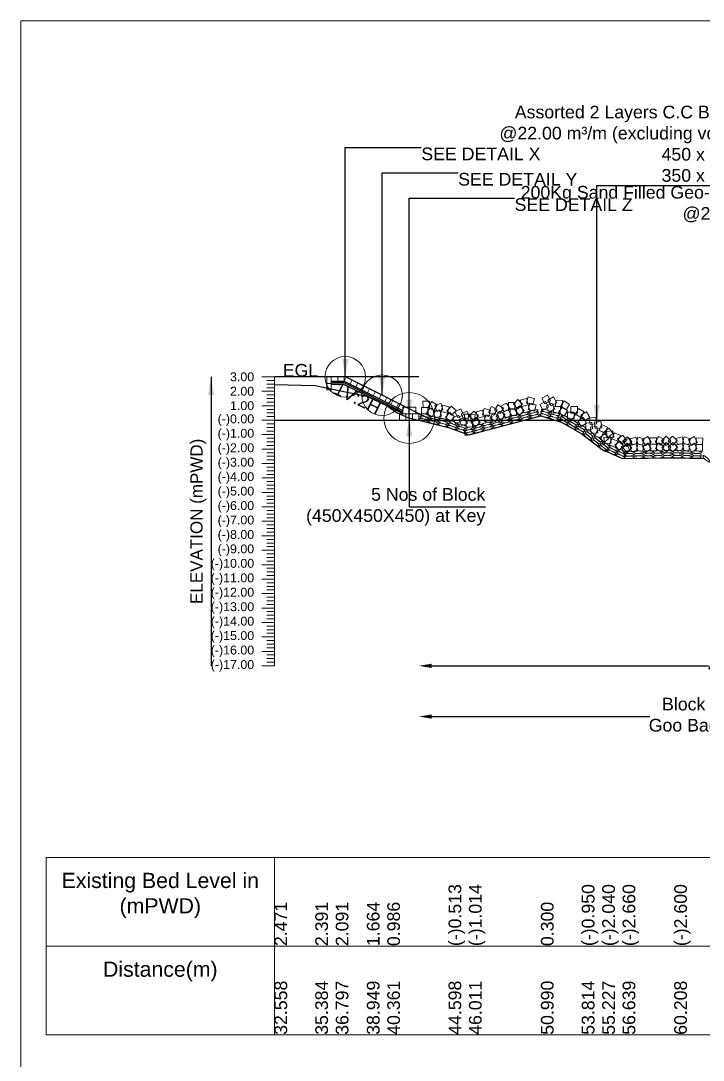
# Model space of a CAD drawing. Header units: inches. Extents: x 66615 to 414904, y -29123 to 90068.
# Drawn here: x 234561 to 237251, y 28355 to 32455 of the extents above; entities that cross this region are included whole.
import ezdxf

# ---------------------------------------------------------------- set-up
doc = ezdxf.new("R2010")
doc.units = ezdxf.units.IN
doc.header["$LTSCALE"] = 7
doc.header["$MEASUREMENT"] = 0
doc.header["$PDMODE"] = 3
for name, color, linetype, lineweight in [('Cross section Data Border', 7, 'Continuous', 9), ('Cross Section Labels', 7, 'Continuous', 9), ('Existing_Bed_Level for Xsection', 7, 'Continuous', 25), ('Long Section Labels', 7, 'Continuous', 9)]:
    doc.layers.add(name, color=color, linetype=linetype, lineweight=lineweight)
doc.styles.get("Standard").update_dxf_attribs({"font": 'arial.ttf'})
doc.dimstyles.new('Appron Lebeling Style', dxfattribs={"dimtxt": 50, "dimasz": 50, "dimexe": 0.18, "dimexo": 0.0625, "dimgap": 0.09, "dimtad": 0, "dimtih": 1, "dimtoh": 1, "dimdec": 4, "dimzin": 0, "dimdsep": 46, "dimtxsty": 'Standard', "dimcen": 0.09, "dimse1": 1, "dimse2": 1, "dimadec": 0, "dimazin": 0, "dimtfac": 1, "dimtdec": 4, "dimtofl": 0, "dimtmove": 0, "dimatfit": 3, "dimfxl": 1, "dimtolj": 1, "dimtzin": 0, "dimarcsym": 0})
doc.dimstyles.get("Standard").update_dxf_attribs({"dimtxt": 0.18, "dimasz": 0.18, "dimexe": 0.18, "dimexo": 0.0625, "dimgap": 0.09, "dimtad": 0, "dimtih": 1, "dimtoh": 1, "dimdec": 4, "dimzin": 0, "dimdsep": 46, "dimtxsty": 'Standard', "dimcen": 0.09, "dimadec": 0, "dimazin": 0, "dimtfac": 1, "dimtdec": 4, "dimtofl": 0, "dimtmove": 0, "dimatfit": 3, "dimfxl": 1, "dimtolj": 1, "dimtzin": 0, "dimarcsym": 0})

# ---------------------------------------------------------------- blocks, each defined once
blk = doc.blocks.new('*D13')
at = {"layer": 'Cross Section Labels', "color": 0, "lineweight": -2, "transparency": 16777216}
for p, q in [((236180.7, 29910.4), (237272.5, 29910.4)), ((238611.5, 29910.4), (237519.7, 29910.4))]:
    blk.add_line(p, q, dxfattribs=at)
at = {"layer": 'Cross Section Labels', "color": 0, "transparency": 16777216}
for points in [[(236180.7, 29918.7), (236180.7, 29902.1), (236130.7, 29910.4)], [(238611.5, 29918.7), (238611.5, 29902.1), (238661.5, 29910.4)]]:
    blk.add_solid(points, dxfattribs=at)
at = {"layer": 'Defpoints', "color": 0, "transparency": 16777216}
for p in [(236130.7, 30879.4), (238661.5, 30145.3), (238661.5, 29910.4)]:
    blk.add_point(p, dxfattribs=at)
at = {"layer": 'Cross Section Labels', "color": 0, "transparency": 16777216, "insert": (237396.1, 29910.4), "char_height": 50, "attachment_point": 5}
blk.add_mtext('\\A1;48.00 m', dxfattribs=at)
blk = doc.blocks.new('*D14')
at = {"layer": 'Cross Section Labels', "color": 0, "lineweight": -2, "transparency": 16777216}
for p, q in [((236180.7, 29710.4), (237040.5, 29710.4)), ((238611.5, 29710.4), (237751.7, 29710.4))]:
    blk.add_line(p, q, dxfattribs=at)
at = {"layer": 'Cross Section Labels', "color": 0, "transparency": 16777216}
for points in [[(236180.7, 29718.7), (236180.7, 29702.1), (236130.7, 29710.4)], [(238611.5, 29718.7), (238611.5, 29702.1), (238661.5, 29710.4)]]:
    blk.add_solid(points, dxfattribs=at)
at = {"layer": 'Defpoints', "color": 0, "transparency": 16777216}
for p in [(236130.7, 30879.4), (238661.5, 30145.3), (238661.5, 29710.4)]:
    blk.add_point(p, dxfattribs=at)
at = {"layer": 'Cross Section Labels', "color": 0, "transparency": 16777216, "insert": (237396.1, 29710.4), "char_height": 50, "attachment_point": 5}
blk.add_mtext('\\A1;Block @22.00 m³/m ^JGoo Bag @26.00 m³/m ', dxfattribs=at)

msp = doc.modelspace()

# ---------------------------------------------------------------- linework, layer by layer
at = {"layer": 'Cross section Data Border'}
msp.add_lwpolyline([(234660.9187, 29154.87399), (240702.50665, 29154.87399), (240702.50665, 28454.87399), (234660.9187, 28454.87399)], close=True, dxfattribs=at)
for points in [[(235560.9187, 29154.87399), (235560.9187, 28454.87399)], [(234660.9187, 28804.87399), (240702.50665, 28804.87399)]]:
    msp.add_lwpolyline(points, dxfattribs=at)
at = {"layer": 'Cross Section Labels'}
msp.add_lwpolyline([(234560.9187, 32454.87399), (244560.9187, 32454.87399), (244560.9187, 25383.87399), (234560.9187, 25383.87399)], close=True, dxfattribs=at)
for centre, radius in [((235840.0202, 31050.41399), 80), ((235985.3702, 30977.73899), 80), ((236092.2452, 30887.96399), 100)]:
    msp.add_circle(centre, radius, dxfattribs=at)
at = {"layer": 'Existing_Bed_Level for Xsection'}
for points in [[(236130.7202, 31050.41399), (235560.9187, 31050.41399)], [(236182.0202, 30879.41399), (235843.63079, 31048.6087), (235840.0202, 31050.41399), (235835.98344, 31050.41399), (235784.68344, 31050.41399)], [(235560.9187, 31020.26099), (235721.99904, 31015.70099), (235802.54727, 30998.60099), (235925.20815, 30974.26199), (236005.70286, 30935.61599), (236044.21759, 30908.25599), (236086.20539, 30890.58599), (236247.23091, 30850.17299), (236327.75264, 30821.61599), (236611.57427, 30896.51399), (236649.88798, 30885.11399), (236692.06368, 30871.43399), (236772.55943, 30825.26399), (236853.06104, 30763.13399), (236933.56807, 30727.79399), (237136.98761, 30731.21399), (237255.64297, 30728.36399)], [(235784.68344, 31033.31399), (235835.98344, 31033.31399), (236066.5952, 30918.00811)], [(235784.68344, 31027.61399), (235834.63785, 31027.61399), (236066.5952, 30911.63532)], [(235784.68344, 31021.91399), (235833.29226, 31021.91399), (236066.5952, 30905.26252)], [(235560.9187, 30879.41399), (239802.00194, 30879.41399)]]:
    msp.add_lwpolyline(points, dxfattribs=at)
at = {"layer": 'Long Section Labels'}
for points in [[(235560.9187, 31050.41399), (235510.9187, 31050.41399)], [(235560.9187, 29910.41399), (235560.9187, 29967.41399), (235560.9187, 30024.41399), (235560.9187, 30081.41399), (235560.9187, 30138.41399), (235560.9187, 30195.41399), (235560.9187, 30252.41399), (235560.9187, 30309.41399), (235560.9187, 30366.41399), (235560.9187, 30423.41399), (235560.9187, 30480.41399), (235560.9187, 30537.41399), (235560.9187, 30594.41399), (235560.9187, 30651.41399), (235560.9187, 30708.41399), (235560.9187, 30765.41399), (235560.9187, 30822.41399), (235560.9187, 30879.41399), (235560.9187, 30936.41399), (235560.9187, 30993.41399), (235560.9187, 31050.41399)], [(235560.9187, 31036.16399), (235530.9187, 31036.16399)], [(235560.9187, 31021.91399), (235530.9187, 31021.91399)], [(235560.9187, 31007.66399), (235530.9187, 31007.66399)], [(235560.9187, 30993.41399), (235510.9187, 30993.41399)], [(235560.9187, 30979.16399), (235530.9187, 30979.16399)], [(235560.9187, 30964.91399), (235530.9187, 30964.91399)], [(235560.9187, 30936.41399), (235510.9187, 30936.41399)], [(235560.9187, 30950.66399), (235530.9187, 30950.66399)], [(235560.9187, 30922.16399), (235530.9187, 30922.16399)], [(235560.9187, 30879.41399), (235510.9187, 30879.41399)], [(235560.9187, 30907.91399), (235530.9187, 30907.91399)], [(235560.9187, 30893.66399), (235530.9187, 30893.66399)], [(235560.9187, 30865.16399), (235530.9187, 30865.16399)], [(235560.9187, 30850.91399), (235530.9187, 30850.91399)], [(235560.9187, 30836.66399), (235530.9187, 30836.66399)], [(235560.9187, 30822.41399), (235510.9187, 30822.41399)], [(235560.9187, 30808.16399), (235530.9187, 30808.16399)], [(235560.9187, 30793.91399), (235530.9187, 30793.91399)], [(235560.9187, 30765.41399), (235510.9187, 30765.41399)], [(235560.9187, 30779.66399), (235530.9187, 30779.66399)], [(235560.9187, 30751.16399), (235530.9187, 30751.16399)], [(235560.9187, 30736.91399), (235530.9187, 30736.91399)], [(235560.9187, 30722.66399), (235530.9187, 30722.66399)], [(235560.9187, 30708.41399), (235510.9187, 30708.41399)], [(235560.9187, 30694.16399), (235530.9187, 30694.16399)], [(235560.9187, 30679.91399), (235530.9187, 30679.91399)], [(235560.9187, 30651.41399), (235510.9187, 30651.41399)], [(235560.9187, 30665.66399), (235530.9187, 30665.66399)], [(235560.9187, 30637.16399), (235530.9187, 30637.16399)], [(235560.9187, 30594.41399), (235510.9187, 30594.41399)], [(235560.9187, 30622.91399), (235530.9187, 30622.91399)], [(235560.9187, 30608.66399), (235530.9187, 30608.66399)], [(235560.9187, 30580.16399), (235530.9187, 30580.16399)], [(235560.9187, 30565.91399), (235530.9187, 30565.91399)], [(235560.9187, 30551.66399), (235530.9187, 30551.66399)], [(235560.9187, 30537.41399), (235510.9187, 30537.41399)], [(235560.9187, 30523.16399), (235530.9187, 30523.16399)], [(235560.9187, 30508.91399), (235530.9187, 30508.91399)], [(235560.9187, 30480.41399), (235510.9187, 30480.41399)], [(235560.9187, 30494.66399), (235530.9187, 30494.66399)], [(235560.9187, 30466.16399), (235530.9187, 30466.16399)], [(235560.9187, 30423.41399), (235510.9187, 30423.41399)], [(235560.9187, 30451.91399), (235530.9187, 30451.91399)], [(235560.9187, 30437.66399), (235530.9187, 30437.66399)], [(235560.9187, 30409.16399), (235530.9187, 30409.16399)], [(235560.9187, 30394.91399), (235530.9187, 30394.91399)], [(235560.9187, 30366.41399), (235510.9187, 30366.41399)], [(235560.9187, 30380.66399), (235530.9187, 30380.66399)], [(235560.9187, 30352.16399), (235530.9187, 30352.16399)], [(235560.9187, 30309.41399), (235510.9187, 30309.41399)], [(235560.9187, 30337.91399), (235530.9187, 30337.91399)], [(235560.9187, 30323.66399), (235530.9187, 30323.66399)], [(235560.9187, 30295.16399), (235530.9187, 30295.16399)], [(235560.9187, 30280.91399), (235530.9187, 30280.91399)], [(235560.9187, 30266.66399), (235530.9187, 30266.66399)], [(235560.9187, 30252.41399), (235510.9187, 30252.41399)], [(235560.9187, 30238.16399), (235530.9187, 30238.16399)], [(235560.9187, 30223.91399), (235530.9187, 30223.91399)], [(235560.9187, 30195.41399), (235510.9187, 30195.41399)], [(235560.9187, 30209.66399), (235530.9187, 30209.66399)], [(235560.9187, 30181.16399), (235530.9187, 30181.16399)], [(235560.9187, 30138.41399), (235510.9187, 30138.41399)], [(235560.9187, 30166.91399), (235530.9187, 30166.91399)], [(235560.9187, 30152.66399), (235530.9187, 30152.66399)], [(235560.9187, 30124.16399), (235530.9187, 30124.16399)], [(235560.9187, 30109.91399), (235530.9187, 30109.91399)], [(235560.9187, 30095.66399), (235530.9187, 30095.66399)], [(235560.9187, 30081.41399), (235510.9187, 30081.41399)], [(235560.9187, 30067.16399), (235530.9187, 30067.16399)], [(235560.9187, 30024.41399), (235510.9187, 30024.41399)], [(235560.9187, 30052.91399), (235530.9187, 30052.91399)], [(235560.9187, 30038.66399), (235530.9187, 30038.66399)], [(235560.9187, 30010.16399), (235530.9187, 30010.16399)], [(235560.9187, 29995.91399), (235530.9187, 29995.91399)], [(235560.9187, 29981.66399), (235530.9187, 29981.66399)], [(235560.9187, 29967.41399), (235510.9187, 29967.41399)], [(235560.9187, 29953.16399), (235530.9187, 29953.16399)], [(235560.9187, 29938.91399), (235530.9187, 29938.91399)], [(235560.9187, 29910.41399), (235510.9187, 29910.41399)], [(235560.9187, 29924.66399), (235530.9187, 29924.66399)]]:
    msp.add_lwpolyline(points, dxfattribs=at)
for points in [[(235784.68344, 31050.41399), (235767.58344, 31050.41399), (235767.58344, 31024.76399), (235784.68344, 31024.76399)], [(235810.33344, 31050.41399), (235784.68344, 31050.41399), (235784.68344, 31033.31399), (235810.33344, 31033.31399)], [(235835.98344, 31050.41399), (235810.33344, 31050.41399), (235810.33344, 31033.31399), (235835.98344, 31033.31399)], [(235866.57285, 31037.13767), (235843.63079, 31048.6087), (235835.98344, 31033.31399), (235858.9255, 31021.84296)], [(235784.68344, 31024.76399), (235767.58344, 31024.76399), (235767.58344, 30999.11399), (235784.68344, 30999.11399)], [(235889.51491, 31025.66664), (235866.57285, 31037.13767), (235858.9255, 31021.84296), (235881.86755, 31010.37194)], [(235912.45696, 31014.19561), (235889.51491, 31025.66664), (235881.86755, 31010.37194), (235904.80961, 30998.90091)], [(235935.39902, 31002.72458), (235912.45696, 31014.19561), (235904.80961, 30998.90091), (235927.75167, 30987.42988)], [(235958.34108, 30991.25355), (235935.39902, 31002.72458), (235927.75167, 30987.42988), (235950.69373, 30975.95885)], [(235981.28314, 30979.78253), (235958.34108, 30991.25355), (235950.69373, 30975.95885), (235973.63578, 30964.48782)], [(236004.22519, 30968.3115), (235981.28314, 30979.78253), (235973.63578, 30964.48782), (235996.57784, 30953.01679)], [(236027.16725, 30956.84047), (236004.22519, 30968.3115), (235996.57784, 30953.01679), (236019.5199, 30941.54576)], [(236050.10931, 30945.36944), (236027.16725, 30956.84047), (236019.5199, 30941.54576), (236042.46196, 30930.07474)], [(236521.05827, 30960.60102), (236502.84156, 30942.54351), (236520.89907, 30924.32679), (236539.11579, 30942.38431)], [(236554.90776, 30964.68154), (236530.10678, 30958.13678), (236536.65154, 30933.3358), (236561.45252, 30939.88056)], [(236586.31685, 30964.5719), (236561.56216, 30971.28964), (236554.84442, 30946.53495), (236579.59911, 30939.81721)], [(236637.04948, 30978.32869), (236614.48801, 30966.12612), (236626.69059, 30943.56465), (236649.25205, 30955.76723)], [(236673.84097, 30948.46602), (236661.62044, 30971.01776), (236639.0687, 30958.79722), (236651.28923, 30936.24548)], [(236695.99653, 30957.68251), (236670.38074, 30959.00675), (236669.05649, 30933.39096), (236694.67228, 30932.06671)], [(236073.05137, 30933.89841), (236050.10931, 30945.36944), (236042.46196, 30930.07474), (236065.40401, 30918.60371)], [(236092.2452, 30930.71399), (236066.5952, 30930.71399), (236066.5952, 30905.06399), (236092.2452, 30905.06399)], [(236117.8952, 30930.71399), (236092.2452, 30930.71399), (236092.2452, 30905.06399), (236117.8952, 30905.06399)], [(236165.97444, 30929.95678), (236140.32776, 30929.54368), (236140.74087, 30903.897), (236166.38754, 30904.31011)], [(236172.21825, 30954.83523), (236146.57157, 30954.42213), (236146.98468, 30928.77545), (236172.63135, 30929.18856)], [(236195.6795, 30915.65191), (236173.26728, 30928.12648), (236160.79271, 30905.71426), (236183.20493, 30893.23969)], [(236201.92331, 30940.53036), (236179.51109, 30953.00493), (236167.03652, 30930.59271), (236189.44874, 30918.11814)], [(236211.94172, 30920.28359), (236187.27023, 30913.26643), (236194.28739, 30888.59495), (236218.95887, 30895.61211)], [(236218.18553, 30945.16204), (236193.51404, 30938.14488), (236200.5312, 30913.4734), (236225.20268, 30920.49056)], [(236249.79795, 30932.39123), (236224.91949, 30938.63504), (236218.67568, 30913.75659), (236243.55413, 30907.51278)], [(236277.25008, 30917.12943), (236258.81594, 30934.96492), (236240.98045, 30916.53077), (236259.41459, 30898.69528)], [(236295.62311, 30923.92186), (236272.4622, 30912.8994), (236283.48466, 30889.73849), (236306.64557, 30900.76095)], [(236330.82511, 30892.20101), (236319.78421, 30915.35314), (236296.63208, 30904.31223), (236307.67299, 30881.16011)], [(236381.3009, 30918.86823), (236356.49992, 30912.32347), (236363.04468, 30887.52249), (236387.84566, 30894.06725)], [(236412.70998, 30918.75859), (236387.9553, 30925.47633), (236381.23755, 30900.72165), (236405.99224, 30894.00391)], [(236417.15389, 30933.82366), (236404.23597, 30911.66402), (236426.39561, 30898.74609), (236439.31353, 30920.90574)], [(236464.11083, 30927.46446), (236441.94091, 30940.36473), (236429.04063, 30918.19481), (236451.21056, 30905.29454)], [(236470.65559, 30902.66348), (236448.48566, 30915.56375), (236435.58539, 30893.39383), (236457.75531, 30880.49356)], [(236476.13384, 30946.87671), (236453.8744, 30934.13152), (236466.61958, 30911.87208), (236488.87902, 30924.61726)], [(236482.6786, 30922.07573), (236460.41916, 30909.33054), (236473.16434, 30887.0711), (236495.42378, 30899.81628)], [(236509.05377, 30948.69287), (236483.40397, 30948.79523), (236483.30161, 30923.14543), (236508.95141, 30923.04307)], [(236515.59853, 30923.89189), (236489.94873, 30923.99425), (236489.84637, 30898.34445), (236515.49617, 30898.24209)], [(236527.60303, 30935.80004), (236509.38632, 30917.74253), (236527.44383, 30899.52581), (236545.66054, 30917.58333)], [(236561.45252, 30939.88056), (236536.65154, 30933.3358), (236543.1963, 30908.53482), (236567.99728, 30915.07957)], [(236592.86161, 30939.77092), (236568.10692, 30946.48866), (236561.38918, 30921.73397), (236586.14386, 30915.01623)], [(236629.73442, 30953.74389), (236607.17296, 30941.54132), (236619.37554, 30918.97985), (236641.937, 30931.18243)], [(236666.52592, 30923.88122), (236654.30538, 30946.43296), (236631.75364, 30934.21242), (236643.97418, 30911.66068)], [(236688.08265, 30933.28388), (236662.46686, 30934.60813), (236661.14261, 30908.99233), (236686.75841, 30907.66809)], [(236716.75104, 30917.00065), (236695.23484, 30930.96401), (236681.27148, 30909.44781), (236702.78768, 30895.48445)], [(236724.66492, 30941.39928), (236703.14872, 30955.36264), (236689.18535, 30933.84644), (236710.70156, 30919.88308)], [(236755.26416, 30933.24422), (236729.61422, 30933.18675), (236729.67169, 30907.53681), (236755.32163, 30907.59428)], [(236782.22368, 30912.37264), (236759.9738, 30925.13451), (236747.21193, 30902.88464), (236769.4618, 30890.12276)], [(236079.4202, 30905.06399), (236053.7702, 30905.06399), (236053.7702, 30879.41399), (236079.4202, 30879.41399)], [(236105.0702, 30905.06399), (236079.4202, 30905.06399), (236079.4202, 30879.41399), (236105.0702, 30879.41399)], [(236130.7202, 30905.06399), (236105.0702, 30905.06399), (236105.0702, 30879.41399), (236130.7202, 30879.41399)], [(236243.55413, 30907.51278), (236218.67568, 30913.75659), (236212.43187, 30888.87814), (236237.31032, 30882.63433)], [(236271.00627, 30892.25098), (236252.57213, 30910.08647), (236234.73664, 30891.65232), (236253.17078, 30873.81683)], [(236287.04956, 30899.74715), (236263.88865, 30888.72468), (236274.91111, 30865.56377), (236298.07202, 30876.58624)], [(236322.25156, 30868.0263), (236311.21066, 30891.17842), (236288.05853, 30880.13752), (236299.09944, 30856.98539)], [(236335.44691, 30902.87956), (236309.79711, 30902.98192), (236309.69475, 30877.33213), (236335.34454, 30877.22977)], [(236343.12465, 30877.28384), (236317.55427, 30879.30325), (236315.53486, 30853.73287), (236341.10525, 30851.71346)], [(236341.99166, 30878.07858), (236316.34187, 30878.18094), (236316.23951, 30852.53115), (236341.8893, 30852.42879)], [(236351.69821, 30901.45856), (236326.12782, 30903.47797), (236324.10841, 30877.90758), (236349.6788, 30875.88817)], [(236347.45141, 30914.78772), (236329.23469, 30896.73021), (236347.29221, 30878.51349), (236365.50892, 30896.571)], [(236353.99617, 30889.98674), (236335.77945, 30871.92923), (236353.83696, 30853.71251), (236372.05368, 30871.77002)], [(236387.84566, 30894.06725), (236363.04468, 30887.52249), (236369.58943, 30862.72151), (236394.39042, 30869.26627)], [(236419.25474, 30893.95761), (236394.50006, 30900.67535), (236387.78231, 30875.92067), (236412.537, 30869.20293)], [(236423.69865, 30909.02268), (236410.78072, 30886.86304), (236432.94037, 30873.94511), (236445.85829, 30896.10476)], [(236742.50228, 30910.99434), (236716.85235, 30910.93687), (236716.90982, 30885.28693), (236742.55975, 30885.3444)], [(236769.4618, 30890.12276), (236747.21193, 30902.88464), (236734.45005, 30880.63476), (236756.69993, 30867.87288)], [(236791.74112, 30867.98287), (236778.83982, 30890.1522), (236756.67049, 30877.2509), (236769.57179, 30855.08157)], [(236804.50299, 30890.23275), (236791.6017, 30912.40207), (236769.43237, 30899.50078), (236782.33367, 30877.33145)], [(236827.70056, 30890.94001), (236802.25942, 30887.67337), (236805.52606, 30862.23223), (236830.9672, 30865.49887)], [(236851.28173, 30849.83865), (236847.99483, 30875.27718), (236822.5563, 30871.99028), (236825.8432, 30846.55175)], [(236812.02891, 30870.6343), (236786.58777, 30867.36767), (236789.8544, 30841.92653), (236815.29554, 30845.19317)], [(236835.61007, 30829.53294), (236832.32318, 30854.97147), (236806.88465, 30851.68458), (236810.17154, 30826.24605)], [(236858.32772, 30831.83436), (236834.65581, 30841.71176), (236824.77841, 30818.03985), (236848.45032, 30808.16245)], [(236873.99938, 30852.14006), (236850.32747, 30862.01747), (236840.45006, 30838.34556), (236864.12198, 30828.46815)], [(236895.50537, 30827.14981), (236879.95177, 30847.54609), (236859.55549, 30831.9925), (236875.10908, 30811.59622)], [(236895.6149, 30837.35024), (236870.11812, 30834.5508), (236872.91757, 30809.05402), (236898.41435, 30811.85347)], [(236879.83371, 30806.8441), (236864.28012, 30827.24038), (236843.88384, 30811.68679), (236859.43743, 30791.29051)], [(236885.30497, 30813.86349), (236859.80819, 30811.06404), (236862.60764, 30785.56726), (236888.10441, 30788.36671)], [(236914.34141, 30795.99385), (236890.85465, 30806.30379), (236880.54471, 30782.81703), (236904.03147, 30772.5071)], [(236924.65134, 30819.48061), (236901.16458, 30829.79054), (236890.85465, 30806.30379), (236914.34141, 30795.99385)], [(236938.86006, 30776.3628), (236923.66252, 30797.02575), (236902.99958, 30781.82821), (236918.19711, 30761.16527)], [(236949.16999, 30799.84956), (236933.97245, 30820.51251), (236913.30951, 30805.31497), (236928.50705, 30784.65202)], [(236969.67167, 30795.96276), (236951.22496, 30813.78525), (236933.40247, 30795.33853), (236951.84918, 30777.51604)], [(236962.02334, 30808.87707), (236938.12177, 30799.56917), (236947.42967, 30775.66759), (236971.33125, 30784.9755)], [(236985.98359, 30811.94117), (236961.3241, 30804.88196), (236968.38331, 30780.22248), (236993.04279, 30787.28169)], [(237018.38438, 30805.84129), (236993.50154, 30812.06757), (236987.27526, 30787.18472), (237012.15811, 30780.95845)], [(237032.88584, 30814.53726), (237010.88312, 30801.35383), (237024.06655, 30779.35111), (237046.06927, 30792.53454)], [(237066.73017, 30810.41415), (237041.0838, 30809.98296), (237041.51498, 30784.33659), (237067.16135, 30784.76777)], [(237097.20385, 30802.8051), (237074.77039, 30815.24145), (237062.33405, 30792.80799), (237084.7675, 30780.37165)], [(237105.11766, 30816.37257), (237087.28048, 30797.94006), (237105.713, 30780.10288), (237123.55017, 30798.5354)], [(237149.1963, 30798.98102), (237130.74959, 30816.80351), (237112.9271, 30798.3568), (237131.37381, 30780.53431)], [(237168.90245, 30813.72561), (237143.9754, 30807.67874), (237150.02227, 30782.75169), (237174.94932, 30788.79856)], [(237201.02729, 30806.3084), (237176.41929, 30813.54506), (237169.18264, 30788.93707), (237193.79063, 30781.70041)], [(237215.87158, 30814.40526), (237193.34913, 30802.13084), (237205.62355, 30779.60838), (237228.14601, 30791.88281)], [(237249.51943, 30808.90426), (237223.87682, 30809.52017), (237223.26091, 30783.87757), (237248.90352, 30783.26165)], [(236951.71341, 30785.39032), (236927.81183, 30776.08241), (236937.11974, 30752.18083), (236961.02132, 30761.48874)], [(236970.10286, 30770.31638), (236951.65614, 30788.13887), (236933.83365, 30769.69216), (236952.28036, 30751.86966)], [(236986.41477, 30786.29479), (236961.75528, 30779.23559), (236968.81449, 30754.5761), (236993.47397, 30761.63531)], [(237018.81556, 30780.19492), (236993.93272, 30786.42119), (236987.70644, 30761.53834), (237012.58929, 30755.31207)], [(237033.31702, 30788.89089), (237011.3143, 30775.70746), (237024.49773, 30753.70474), (237046.50045, 30766.88816)], [(237067.16135, 30784.76777), (237041.51498, 30784.33659), (237041.94616, 30758.69021), (237067.59253, 30759.12139)], [(237097.63503, 30777.15873), (237075.20158, 30789.59507), (237062.76523, 30767.16162), (237085.19869, 30754.72527)], [(237105.54884, 30790.7262), (237087.71166, 30772.29368), (237106.14418, 30754.45651), (237123.98135, 30772.88902)], [(237149.62749, 30773.33465), (237131.18077, 30791.15714), (237113.35828, 30772.71042), (237131.80499, 30754.88793)], [(237168.28654, 30788.08301), (237143.35948, 30782.03614), (237149.40635, 30757.10909), (237174.3334, 30763.15596)], [(237200.41137, 30780.6658), (237175.80338, 30787.90246), (237168.56672, 30763.29447), (237193.17472, 30756.05781)], [(237215.25567, 30788.76266), (237192.73321, 30776.48824), (237205.00764, 30753.96578), (237227.53009, 30766.2402)], [(237248.90352, 30783.26165), (237223.26091, 30783.87757), (237222.645, 30758.23496), (237248.2876, 30757.61905)]]:
    msp.add_lwpolyline(points, close=True, dxfattribs=at)
for centre, major_axis in [((236581.35844, 30913.5946), (18.3417, 4.84021)), ((236631.02141, 30916.00223), (18.18183, -5.40989)), ((236150.29858, 30879.49561), (18.399, -4.61764)), ((236152.65736, 30888.89414), (18.399, -4.61764)), ((236155.01613, 30898.29266), (18.399, -4.61764)), ((236187.09658, 30870.26032), (18.399, -4.61764)), ((236189.45535, 30879.65885), (18.399, -4.61764)), ((236191.81412, 30889.05737), (18.399, -4.61764)), ((236226.25334, 30870.42356), (18.399, -4.61764)), ((236228.61212, 30879.82208), (18.399, -4.61764)), ((236267.26299, 30868.77198), (17.87854, -6.34062)), ((236434.62481, 30874.87291), (18.3417, 4.84021)), ((236471.30822, 30884.55333), (18.3417, 4.84021)), ((236473.78068, 30875.18407), (18.3417, 4.84021)), ((236507.99162, 30894.23376), (18.3417, 4.84021)), ((236510.46409, 30884.8645), (18.3417, 4.84021)), ((236512.93655, 30875.49524), (18.3417, 4.84021)), ((236544.67503, 30903.91418), (18.3417, 4.84021)), ((236547.14749, 30894.54492), (18.3417, 4.84021)), ((236549.61996, 30885.17566), (18.3417, 4.84021)), ((236583.8309, 30904.22535), (18.3417, 4.84021)), ((236586.30336, 30894.85609), (18.3417, 4.84021)), ((236625.49448, 30897.42705), (18.18183, -5.40989)), ((236628.25795, 30906.71464), (18.18183, -5.40989)), ((236661.89106, 30886.3142), (18.04414, -5.85275)), ((236664.88075, 30895.53146), (18.04414, -5.85275)), ((236667.87044, 30904.74872), (18.04414, -5.85275)), ((236698.50575, 30873.32441), (16.45502, -9.43812)), ((236703.3269, 30881.72992), (16.45502, -9.43812)), ((236708.14805, 30890.13542), (16.45502, -9.43812)), ((236736.23694, 30862.85368), (16.45502, -9.43812)), ((236741.05809, 30871.25919), (16.45502, -9.43812)), ((236223.89457, 30861.02503), (18.399, -4.61764)), ((236260.7852, 30850.50664), (17.87854, -6.34062)), ((236264.02409, 30859.63931), (17.87854, -6.34062)), ((236296.54228, 30837.82541), (17.87854, -6.34062)), ((236299.78118, 30846.95808), (17.87854, -6.34062)), ((236303.02008, 30856.09074), (17.87854, -6.34062)), ((236324.57459, 30845.83164), (18.3417, 4.84021)), ((236327.04706, 30836.46238), (18.3417, 4.84021)), ((236329.51952, 30827.09312), (18.3417, 4.84021)), ((236361.258, 30855.51206), (18.3417, 4.84021)), ((236363.73046, 30846.1428), (18.3417, 4.84021)), ((236366.20293, 30836.77354), (18.3417, 4.84021)), ((236397.94141, 30865.19248), (18.3417, 4.84021)), ((236400.41387, 30855.82322), (18.3417, 4.84021)), ((236402.88633, 30846.45397), (18.3417, 4.84021)), ((236437.09728, 30865.50365), (18.3417, 4.84021)), ((236439.56974, 30856.13439), (18.3417, 4.84021)), ((236476.25315, 30865.81481), (18.3417, 4.84021)), ((236731.41579, 30854.44817), (16.45502, -9.43812)), ((236764.32583, 30835.57194), (16.45502, -9.43812)), ((236769.14698, 30843.97745), (16.45502, -9.43812)), ((236773.96813, 30852.38296), (16.45502, -9.43812)), ((236801.76033, 30821.08765), (15.0172, -11.59006)), ((236807.68073, 30828.7587), (15.0172, -11.59006)), ((236795.83992, 30813.41661), (15.0172, -11.59006)), ((236825.87432, 30790.23649), (15.0172, -11.59006)), ((236831.79472, 30797.90753), (15.0172, -11.59006)), ((236837.71513, 30805.57857), (15.0172, -11.59006)), ((236867.74952, 30782.39845), (15.0172, -11.59006)), ((236855.90871, 30767.05636), (15.0172, -11.59006)), ((236861.82912, 30774.72741), (15.0172, -11.59006)), ((236889.61784, 30752.37798), (17.36976, -7.62477)), ((236893.5127, 30761.25076), (17.36976, -7.62477)), ((236897.40757, 30770.12353), (17.36976, -7.62477)), ((236928.25223, 30746.00122), (17.36976, -7.62477)), ((236932.14709, 30754.87399), (17.36976, -7.62477)), ((236958.91055, 30752.44849), (18.96692, 0.31888)), ((236996.84439, 30753.08625), (18.96692, 0.31888)), ((237034.77823, 30753.72402), (18.96692, 0.31888)), ((237072.71207, 30754.36178), (18.96692, 0.31888)), ((237110.64591, 30754.99955), (18.96692, 0.31888)), ((237149.5669, 30755.14384), (18.96413, -0.4555)), ((237187.49516, 30754.23283), (18.96413, -0.4555)), ((237225.42342, 30753.32183), (18.96413, -0.4555)), ((236924.35736, 30737.12844), (17.36976, -7.62477)), ((236959.07344, 30742.75986), (18.96692, 0.31888)), ((236959.23633, 30733.07123), (18.96692, 0.31888)), ((236997.00728, 30743.39762), (18.96692, 0.31888)), ((236997.17017, 30733.70899), (18.96692, 0.31888)), ((237034.94112, 30744.03539), (18.96692, 0.31888)), ((237035.10401, 30734.34676), (18.96692, 0.31888)), ((237072.87496, 30744.67315), (18.96692, 0.31888)), ((237073.03785, 30734.98452), (18.96692, 0.31888)), ((237110.8088, 30745.31092), (18.96692, 0.31888)), ((237110.97169, 30735.62228), (18.96692, 0.31888)), ((237149.10155, 30735.76942), (18.96413, -0.4555)), ((237149.33422, 30745.45663), (18.96413, -0.4555)), ((237187.02981, 30734.85842), (18.96413, -0.4555)), ((237187.26248, 30744.54563), (18.96413, -0.4555)), ((237224.95807, 30733.94742), (18.96413, -0.4555)), ((237225.19075, 30743.63462), (18.96413, -0.4555)), ((237264.17353, 30727.12816), (13.99846, -12.80191))]:
    msp.add_ellipse(centre, major_axis=major_axis, ratio=0.255, dxfattribs=at)

# ---------------------------------------------------------------- texts
at = {"layer": 'Cross section Data Border', "char_height": 60, "width": 800, "attachment_point": 5}
for s, insert in [('Existing Bed Level in (mPWD)', (235110.9187, 29004.87399)), ('Distance(m)', (235110.9187, 28704.87399))]:
    msp.add_mtext(s, dxfattribs=dict(at, insert=insert))
at = {"layer": 'Cross Section Labels', "char_height": 50}
for s, insert, attachment_point in [(' Assorted 2 Layers C.C Blocks(excluding Blocks at key) to be Placed / dumped^J@22.00 m³/m (excluding void) at or below Working LWL as shown in the drawing.^J450 x 450 x 450-------- - 60 % by volume^J350 x 350 x 350-------- - 40 % by volume', (237708.04305, 31804.87399), 8), ('SEE DETAIL X', (236140.0202, 31954.87399), 1), ('SEE DETAIL Y', (236285.3702, 31854.87399), 1), ('200Kg Sand Filled Geo-bag(minimum 3 -Layers)to be dumped on River Bed^J@26.00m³/m as shown in drawing.', (237708.04305, 31654.87399), 8), ('SEE DETAIL Z', (236507.6702, 31754.87399), 1), ('EGL', (235733.38344, 31050.41399), 9), ('5 Nos of Block ^J(450X450X450) at Key', (236392.2452, 30537.41399), 6)]:
    msp.add_mtext(s, dxfattribs=dict(at, insert=insert, attachment_point=attachment_point))
at = {"layer": 'Cross Section Labels', "insert": (235899.94961, 30988.58532), "char_height": 50, "attachment_point": 2, "rotation": 333.43494882}
msp.add_mtext('1V:2H', dxfattribs=at)
at = {"layer": 'Long Section Labels', "char_height": 35, "attachment_point": 6}
for s, insert in [('3.00', (235480.9187, 31050.41399)), ('2.00', (235480.9187, 30993.41399)), ('1.00', (235480.9187, 30936.41399)), ('(-)0.00', (235480.9187, 30879.41399)), ('(-)1.00', (235480.9187, 30822.41399)), ('(-)2.00', (235480.9187, 30765.41399)), ('(-)3.00', (235480.9187, 30708.41399)), ('(-)4.00', (235480.9187, 30651.41399)), ('(-)5.00', (235480.9187, 30594.41399)), ('(-)6.00', (235480.9187, 30537.41399)), ('(-)7.00', (235480.9187, 30480.41399)), ('(-)8.00', (235480.9187, 30423.41399)), ('(-)9.00', (235480.9187, 30366.41399)), ('(-)10.00', (235480.9187, 30309.41399)), ('(-)11.00', (235480.9187, 30252.41399)), ('(-)12.00', (235480.9187, 30195.41399)), ('(-)13.00', (235480.9187, 30138.41399)), ('(-)14.00', (235480.9187, 30081.41399)), ('(-)15.00', (235480.9187, 30024.41399)), ('(-)16.00', (235480.9187, 29967.41399)), ('(-)17.00', (235480.9187, 29910.41399))]:
    msp.add_mtext(s, dxfattribs=dict(at, insert=insert))
at = {"layer": 'Long Section Labels', "rotation": 90}
for s, insert, char_height, attachment_point in [('ELEVATION (mPWD)', (235260.9187, 30480.41399), 48, 5), ('(-)0.513', (236247.23091, 28804.87399), 50, 1), ('(-)1.014', (236327.75264, 28804.87399), 50, 1), ('(-)0.950', (236772.55943, 28804.87399), 50, 1), ('(-)2.040', (236853.06104, 28804.87399), 50, 1), ('(-)2.660', (236933.56807, 28804.87399), 50, 1), ('(-)2.600', (237136.98761, 28804.87399), 50, 1), ('2.471', (235560.9187, 28804.87399), 50, 1), ('2.391', (235721.99904, 28804.87399), 50, 1), ('2.091', (235802.54727, 28804.87399), 50, 1), ('1.664', (235925.20815, 28804.87399), 50, 1), ('0.986', (236005.70286, 28804.87399), 50, 1), ('0.300', (236611.57427, 28804.87399), 50, 1), ('32.558', (235560.9187, 28454.87399), 50, 1), ('35.384', (235721.99904, 28454.87399), 50, 1), ('36.797', (235802.54727, 28454.87399), 50, 1), ('38.949', (235925.20815, 28454.87399), 50, 1), ('40.361', (236005.70286, 28454.87399), 50, 1), ('44.598', (236247.23091, 28454.87399), 50, 1), ('46.011', (236327.75264, 28454.87399), 50, 1), ('50.990', (236611.57427, 28454.87399), 50, 1), ('53.814', (236772.55943, 28454.87399), 50, 1), ('55.227', (236853.06104, 28454.87399), 50, 1), ('56.639', (236933.56807, 28454.87399), 50, 1), ('60.208', (237136.98761, 28454.87399), 50, 1)]:
    msp.add_mtext(s, dxfattribs=dict(at, insert=insert, char_height=char_height, attachment_point=attachment_point))

# ---------------------------------------------------------------- dimensions: what is measured, and where the dimension line sits
at = {"layer": 'Cross Section Labels'}
for base, text, picture, middle in [((238661.53464, 29910.41399), '48.00 m', '*D13', (237396.12742, 29910.41399)), ((238661.53464, 29710.41399), 'Block @22.00 m³/m ^JGoo Bag @26.00 m³/m ', '*D14', (237396.12742, 29710.41399))]:
    dim = msp.add_linear_dim(base=base, p1=(236130.7202, 30879.41399), p2=(238661.53464, 30145.28184), text=text, dimstyle='Appron Lebeling Style', dxfattribs=at)
    dim.commit()
    dim.dimension.update_dxf_attribs({"geometry": picture, "text_midpoint": middle})

# ---------------------------------------------------------------- leaders
at = {"layer": 'Cross Section Labels', "annotation_type": 0, "has_hookline": 1}
for points, hookline_direction, text_width in [([(235840.0202, 31050.41399), (235840.0202, 31954.87399), (236139.9302, 31954.87399)], 0, 466.13233), ([(235985.3702, 30977.73899), (235985.3702, 31854.87399), (236285.2802, 31854.87399)], 0, 466.03001), ([(236831.48776, 30867.8711), (236831.48776, 31804.87399), (237707.95305, 31804.87399)], 0, 2510.77763), ([(236092.2452, 30887.96399), (236092.2452, 31754.87399), (236507.5802, 31754.87399)], 0, 460.91405), ([(236092.2452, 30887.96399), (236092.2452, 30537.41399), (236392.3352, 30537.41399)], 1, 701.90996)]:
    msp.add_leader(points, dimstyle='Standard', override={"dimasz": 72}, dxfattribs=dict(at, hookline_direction=hookline_direction, text_width=text_width))
at = {"layer": 'Long Section Labels'}
msp.add_leader([(235310.9187, 31050.41399), (235310.9187, 29910.41399)], dimstyle='Standard', override={"dimasz": 72}, dxfattribs=at)

doc.saveas('drawing.dxf')
